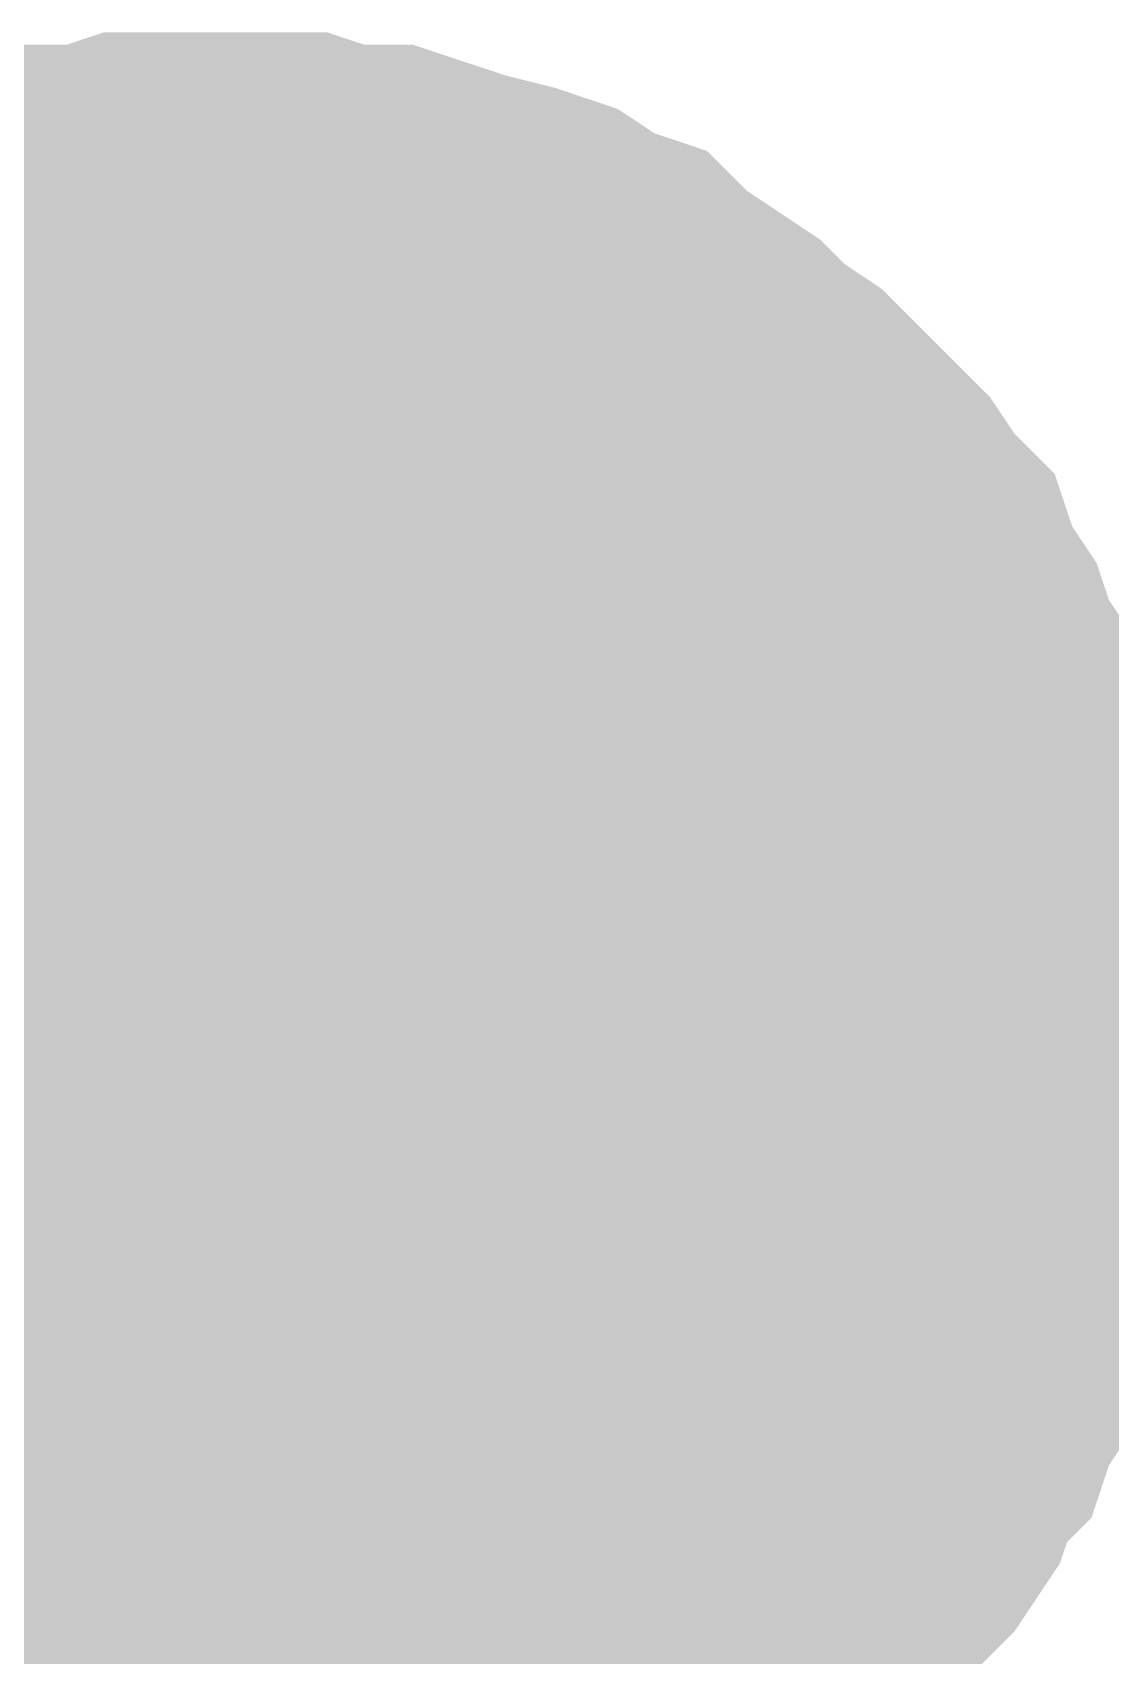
# Model space of a CAD drawing. Header units: inches. Extents: x 0 to 841, y 0 to 594.
# Drawn here: x 329.838 to 330.829, y 551.917 to 553.409 of the extents above; entities that cross this region are included whole.
import ezdxf

# ---------------------------------------------------------------- set-up
doc = ezdxf.new("R2010")
doc.units = ezdxf.units.IN
doc.layers.add('Sheet', color=255, linetype='Continuous')

msp = doc.modelspace()

# ---------------------------------------------------------------- linework, layer by layer
at = {"layer": 'Sheet'}
for points in [[(329.6806, 553.1805, 0.2997, 0.2997, 0), (329.7143, 553.2029, 0.2997, 0.2997, 0), (329.748, 553.2142, 0.2997, 0.2997, 0), (329.7817, 553.2254, 0.2997, 0.2997, 0), (329.8154, 553.2366, 0.2997, 0.2997, 0), (329.8491, 553.2478, 0.2997, 0.2997, 0), (329.894, 553.2478, 0.2997, 0.2997, 0), (329.9277, 553.2591, 0.2997, 0.2997, 0), (329.9726, 553.2591, 0.2997, 0.2997, 0), (330.0063, 553.2591, 0.2997, 0.2997, 0)], [(329.6806, 553.1805, 0.2997, 0.2997, 0), (329.7143, 553.2029, 0.2997, 0.2997, 0), (329.748, 553.2142, 0.2997, 0.2997, 0), (329.7817, 553.2254, 0.2997, 0.2997, 0), (329.8154, 553.2366, 0.2997, 0.2997, 0), (329.8491, 553.2478, 0.2997, 0.2997, 0), (329.894, 553.2478, 0.2997, 0.2997, 0), (329.9277, 553.2591, 0.2997, 0.2997, 0), (329.9726, 553.2591, 0.2997, 0.2997, 0), (330.0063, 553.2591, 0.2997, 0.2997, 0)], [(330.0063, 553.2591, 0.2997, 0.2997, 0), (330.0063, 553.2591, 0.2997, 0.2997, 0)], [(330.0063, 553.2591, 0.2997, 0.2997, 0), (330.0512, 553.2591, 0.2997, 0.2997, 0), (330.0849, 553.2591, 0.2997, 0.2997, 0), (330.1186, 553.2478, 0.2997, 0.2997, 0), (330.1635, 553.2478, 0.2997, 0.2997, 0), (330.1972, 553.2366, 0.2997, 0.2997, 0), (330.2308, 553.2254, 0.2997, 0.2997, 0), (330.2758, 553.2142, 0.2997, 0.2997, 0), (330.3094, 553.2029, 0.2997, 0.2997, 0), (330.3431, 553.1805, 0.2997, 0.2997, 0), (330.3768, 553.1692, 0.2997, 0.2997, 0), (330.3993, 553.1468, 0.2997, 0.2997, 0), (330.433, 553.1243, 0.2997, 0.2997, 0), (330.4666, 553.1019, 0.2997, 0.2997, 0), (330.4891, 553.0794, 0.2997, 0.2997, 0), (330.5228, 553.0569, 0.2997, 0.2997, 0), (330.5452, 553.0345, 0.2997, 0.2997, 0), (330.5677, 553.012, 0.2997, 0.2997, 0), (330.6014, 552.9783, 0.2997, 0.2997, 0), (330.6239, 552.9446, 0.2997, 0.2997, 0), (330.6463, 552.9222, 0.2997, 0.2997, 0), (330.6575, 552.8885, 0.2997, 0.2997, 0), (330.68, 552.8548, 0.2997, 0.2997, 0), (330.6912, 552.8211, 0.2997, 0.2997, 0), (330.7137, 552.7874, 0.2997, 0.2997, 0), (330.7249, 552.7537, 0.2997, 0.2997, 0), (330.7361, 552.7201, 0.2997, 0.2997, 0), (330.7474, 552.6864, 0.2997, 0.2997, 0), (330.7586, 552.6527, 0.2997, 0.2997, 0), (330.7586, 552.6078, 0.2997, 0.2997, 0), (330.7698, 552.5741, 0.2997, 0.2997, 0), (330.7698, 552.5292, 0.2997, 0.2997, 0), (330.7698, 552.4955, 0.2997, 0.2997, 0)], [(330.0063, 553.2591, 0.2997, 0.2997, 0), (330.0063, 553.2591, 0.2997, 0.2997, 0)], [(330.0063, 553.2591, 0.2997, 0.2997, 0), (330.0512, 553.2591, 0.2997, 0.2997, 0), (330.0849, 553.2591, 0.2997, 0.2997, 0), (330.1186, 553.2478, 0.2997, 0.2997, 0), (330.1635, 553.2478, 0.2997, 0.2997, 0), (330.1972, 553.2366, 0.2997, 0.2997, 0), (330.2308, 553.2254, 0.2997, 0.2997, 0), (330.2758, 553.2142, 0.2997, 0.2997, 0), (330.3094, 553.2029, 0.2997, 0.2997, 0), (330.3431, 553.1805, 0.2997, 0.2997, 0), (330.3768, 553.1692, 0.2997, 0.2997, 0), (330.3993, 553.1468, 0.2997, 0.2997, 0), (330.433, 553.1243, 0.2997, 0.2997, 0), (330.4666, 553.1019, 0.2997, 0.2997, 0), (330.4891, 553.0794, 0.2997, 0.2997, 0), (330.5228, 553.0569, 0.2997, 0.2997, 0), (330.5452, 553.0345, 0.2997, 0.2997, 0), (330.5677, 553.012, 0.2997, 0.2997, 0), (330.6014, 552.9783, 0.2997, 0.2997, 0), (330.6239, 552.9446, 0.2997, 0.2997, 0), (330.6463, 552.9222, 0.2997, 0.2997, 0), (330.6575, 552.8885, 0.2997, 0.2997, 0), (330.68, 552.8548, 0.2997, 0.2997, 0), (330.6912, 552.8211, 0.2997, 0.2997, 0), (330.7137, 552.7874, 0.2997, 0.2997, 0), (330.7249, 552.7537, 0.2997, 0.2997, 0), (330.7361, 552.7201, 0.2997, 0.2997, 0), (330.7474, 552.6864, 0.2997, 0.2997, 0), (330.7586, 552.6527, 0.2997, 0.2997, 0), (330.7586, 552.6078, 0.2997, 0.2997, 0), (330.7698, 552.5741, 0.2997, 0.2997, 0), (330.7698, 552.5292, 0.2997, 0.2997, 0), (330.7698, 552.4955, 0.2997, 0.2997, 0)], [(329.7817, 553.2254, 0.0991, 0.0991, 0), (329.8154, 553.2366, 0.0991, 0.0991, 0), (329.8491, 553.2478, 0.0991, 0.0991, 0), (329.894, 553.2478, 0.0991, 0.0991, 0), (329.9277, 553.2591, 0.0991, 0.0991, 0), (329.9726, 553.2591, 0.0991, 0.0991, 0), (330.0063, 553.2591, 0.0991, 0.0991, 0)], [(329.7817, 553.2254, 0.0991, 0.0991, 0), (329.8154, 553.2366, 0.0991, 0.0991, 0), (329.8491, 553.2478, 0.0991, 0.0991, 0), (329.894, 553.2478, 0.0991, 0.0991, 0), (329.9277, 553.2591, 0.0991, 0.0991, 0), (329.9726, 553.2591, 0.0991, 0.0991, 0), (330.0063, 553.2591, 0.0991, 0.0991, 0)], [(330.0063, 553.2591, 0.0991, 0.0991, 0), (330.0063, 553.2591, 0.0991, 0.0991, 0)], [(330.0063, 553.2591, 0.0991, 0.0991, 0), (330.0512, 553.2591, 0.0991, 0.0991, 0), (330.0849, 553.2591, 0.0991, 0.0991, 0), (330.1186, 553.2478, 0.0991, 0.0991, 0), (330.1635, 553.2478, 0.0991, 0.0991, 0), (330.1972, 553.2366, 0.0991, 0.0991, 0), (330.2308, 553.2254, 0.0991, 0.0991, 0), (330.2758, 553.2142, 0.0991, 0.0991, 0), (330.3094, 553.2029, 0.0991, 0.0991, 0), (330.3431, 553.1805, 0.0991, 0.0991, 0), (330.3768, 553.1692, 0.0991, 0.0991, 0), (330.3993, 553.1468, 0.0991, 0.0991, 0), (330.433, 553.1243, 0.0991, 0.0991, 0), (330.4666, 553.1019, 0.0991, 0.0991, 0), (330.4891, 553.0794, 0.0991, 0.0991, 0), (330.5228, 553.0569, 0.0991, 0.0991, 0), (330.5452, 553.0345, 0.0991, 0.0991, 0), (330.5677, 553.012, 0.0991, 0.0991, 0), (330.6014, 552.9783, 0.0991, 0.0991, 0), (330.6239, 552.9446, 0.0991, 0.0991, 0), (330.6463, 552.9222, 0.0991, 0.0991, 0), (330.6575, 552.8885, 0.0991, 0.0991, 0), (330.68, 552.8548, 0.0991, 0.0991, 0), (330.6912, 552.8211, 0.0991, 0.0991, 0), (330.7137, 552.7874, 0.0991, 0.0991, 0), (330.7249, 552.7537, 0.0991, 0.0991, 0), (330.7361, 552.7201, 0.0991, 0.0991, 0), (330.7474, 552.6864, 0.0991, 0.0991, 0), (330.7586, 552.6527, 0.0991, 0.0991, 0), (330.7586, 552.6078, 0.0991, 0.0991, 0), (330.7698, 552.5741, 0.0991, 0.0991, 0), (330.7698, 552.5292, 0.0991, 0.0991, 0), (330.7698, 552.4955, 0.0991, 0.0991, 0)], [(330.0063, 553.2591, 0.0991, 0.0991, 0), (330.0063, 553.2591, 0.0991, 0.0991, 0)], [(330.0063, 553.2591, 0.0991, 0.0991, 0), (330.0512, 553.2591, 0.0991, 0.0991, 0), (330.0849, 553.2591, 0.0991, 0.0991, 0), (330.1186, 553.2478, 0.0991, 0.0991, 0), (330.1635, 553.2478, 0.0991, 0.0991, 0), (330.1972, 553.2366, 0.0991, 0.0991, 0), (330.2308, 553.2254, 0.0991, 0.0991, 0), (330.2758, 553.2142, 0.0991, 0.0991, 0), (330.3094, 553.2029, 0.0991, 0.0991, 0), (330.3431, 553.1805, 0.0991, 0.0991, 0), (330.3768, 553.1692, 0.0991, 0.0991, 0), (330.3993, 553.1468, 0.0991, 0.0991, 0), (330.433, 553.1243, 0.0991, 0.0991, 0), (330.4666, 553.1019, 0.0991, 0.0991, 0), (330.4891, 553.0794, 0.0991, 0.0991, 0), (330.5228, 553.0569, 0.0991, 0.0991, 0), (330.5452, 553.0345, 0.0991, 0.0991, 0), (330.5677, 553.012, 0.0991, 0.0991, 0), (330.6014, 552.9783, 0.0991, 0.0991, 0), (330.6239, 552.9446, 0.0991, 0.0991, 0), (330.6463, 552.9222, 0.0991, 0.0991, 0), (330.6575, 552.8885, 0.0991, 0.0991, 0), (330.68, 552.8548, 0.0991, 0.0991, 0), (330.6912, 552.8211, 0.0991, 0.0991, 0), (330.7137, 552.7874, 0.0991, 0.0991, 0), (330.7249, 552.7537, 0.0991, 0.0991, 0), (330.7361, 552.7201, 0.0991, 0.0991, 0), (330.7474, 552.6864, 0.0991, 0.0991, 0), (330.7586, 552.6527, 0.0991, 0.0991, 0), (330.7586, 552.6078, 0.0991, 0.0991, 0), (330.7698, 552.5741, 0.0991, 0.0991, 0), (330.7698, 552.5292, 0.0991, 0.0991, 0), (330.7698, 552.4955, 0.0991, 0.0991, 0)], [(329.6806, 552.8885, 0.2997, 0.2997, 0), (329.7031, 552.8997, 0.2997, 0.2997, 0), (329.7255, 552.911, 0.2997, 0.2997, 0), (329.748, 552.9334, 0.2997, 0.2997, 0), (329.7592, 552.9446, 0.2997, 0.2997, 0), (329.7817, 552.9559, 0.2997, 0.2997, 0), (329.8041, 552.9559, 0.2997, 0.2997, 0), (329.8266, 552.9671, 0.2997, 0.2997, 0), (329.8603, 552.9783, 0.2997, 0.2997, 0), (329.8827, 552.9896, 0.2997, 0.2997, 0), (329.9052, 552.9896, 0.2997, 0.2997, 0), (329.9277, 552.9896, 0.2997, 0.2997, 0), (329.9501, 553.0008, 0.2997, 0.2997, 0), (329.9838, 553.0008, 0.2997, 0.2997, 0), (330.0063, 553.0008, 0.2997, 0.2997, 0)], [(329.6806, 552.8885, 0.2997, 0.2997, 0), (329.7031, 552.8997, 0.2997, 0.2997, 0), (329.7255, 552.911, 0.2997, 0.2997, 0), (329.748, 552.9334, 0.2997, 0.2997, 0), (329.7592, 552.9446, 0.2997, 0.2997, 0), (329.7817, 552.9559, 0.2997, 0.2997, 0), (329.8041, 552.9559, 0.2997, 0.2997, 0), (329.8266, 552.9671, 0.2997, 0.2997, 0), (329.8603, 552.9783, 0.2997, 0.2997, 0), (329.8827, 552.9896, 0.2997, 0.2997, 0), (329.9052, 552.9896, 0.2997, 0.2997, 0), (329.9277, 552.9896, 0.2997, 0.2997, 0), (329.9501, 553.0008, 0.2997, 0.2997, 0), (329.9838, 553.0008, 0.2997, 0.2997, 0), (330.0063, 553.0008, 0.2997, 0.2997, 0)], [(330.0063, 553.0008, 0.2997, 0.2997, 0), (330.0063, 553.0008, 0.2997, 0.2997, 0)], [(330.0063, 553.0008, 0.2997, 0.2997, 0), (330.0287, 553.0008, 0.2997, 0.2997, 0), (330.0624, 553.0008, 0.2997, 0.2997, 0), (330.0849, 552.9896, 0.2997, 0.2997, 0), (330.1073, 552.9896, 0.2997, 0.2997, 0), (330.1298, 552.9896, 0.2997, 0.2997, 0), (330.1635, 552.9783, 0.2997, 0.2997, 0), (330.1859, 552.9671, 0.2997, 0.2997, 0), (330.2084, 552.9559, 0.2997, 0.2997, 0), (330.2308, 552.9559, 0.2997, 0.2997, 0), (330.2533, 552.9446, 0.2997, 0.2997, 0), (330.2758, 552.9334, 0.2997, 0.2997, 0), (330.2982, 552.911, 0.2997, 0.2997, 0), (330.3094, 552.8997, 0.2997, 0.2997, 0), (330.3319, 552.8885, 0.2997, 0.2997, 0), (330.3544, 552.866, 0.2997, 0.2997, 0), (330.3656, 552.8548, 0.2997, 0.2997, 0), (330.388, 552.8324, 0.2997, 0.2997, 0), (330.3993, 552.8211, 0.2997, 0.2997, 0), (330.4217, 552.7987, 0.2997, 0.2997, 0), (330.433, 552.7762, 0.2997, 0.2997, 0), (330.4442, 552.7537, 0.2997, 0.2997, 0), (330.4554, 552.7425, 0.2997, 0.2997, 0), (330.4666, 552.7201, 0.2997, 0.2997, 0), (330.4779, 552.6976, 0.2997, 0.2997, 0), (330.4891, 552.6751, 0.2997, 0.2997, 0), (330.5003, 552.6414, 0.2997, 0.2997, 0), (330.5116, 552.619, 0.2997, 0.2997, 0), (330.5116, 552.5965, 0.2997, 0.2997, 0), (330.5116, 552.5741, 0.2997, 0.2997, 0), (330.5228, 552.5516, 0.2997, 0.2997, 0), (330.5228, 552.5179, 0.2997, 0.2997, 0), (330.5228, 552.4955, 0.2997, 0.2997, 0)], [(330.0063, 553.0008, 0.2997, 0.2997, 0), (330.0063, 553.0008, 0.2997, 0.2997, 0)], [(330.0063, 553.0008, 0.2997, 0.2997, 0), (330.0287, 553.0008, 0.2997, 0.2997, 0), (330.0624, 553.0008, 0.2997, 0.2997, 0), (330.0849, 552.9896, 0.2997, 0.2997, 0), (330.1073, 552.9896, 0.2997, 0.2997, 0), (330.1298, 552.9896, 0.2997, 0.2997, 0), (330.1635, 552.9783, 0.2997, 0.2997, 0), (330.1859, 552.9671, 0.2997, 0.2997, 0), (330.2084, 552.9559, 0.2997, 0.2997, 0), (330.2308, 552.9559, 0.2997, 0.2997, 0), (330.2533, 552.9446, 0.2997, 0.2997, 0), (330.2758, 552.9334, 0.2997, 0.2997, 0), (330.2982, 552.911, 0.2997, 0.2997, 0), (330.3094, 552.8997, 0.2997, 0.2997, 0), (330.3319, 552.8885, 0.2997, 0.2997, 0), (330.3544, 552.866, 0.2997, 0.2997, 0), (330.3656, 552.8548, 0.2997, 0.2997, 0), (330.388, 552.8324, 0.2997, 0.2997, 0), (330.3993, 552.8211, 0.2997, 0.2997, 0), (330.4217, 552.7987, 0.2997, 0.2997, 0), (330.433, 552.7762, 0.2997, 0.2997, 0), (330.4442, 552.7537, 0.2997, 0.2997, 0), (330.4554, 552.7425, 0.2997, 0.2997, 0), (330.4666, 552.7201, 0.2997, 0.2997, 0), (330.4779, 552.6976, 0.2997, 0.2997, 0), (330.4891, 552.6751, 0.2997, 0.2997, 0), (330.5003, 552.6414, 0.2997, 0.2997, 0), (330.5116, 552.619, 0.2997, 0.2997, 0), (330.5116, 552.5965, 0.2997, 0.2997, 0), (330.5116, 552.5741, 0.2997, 0.2997, 0), (330.5228, 552.5516, 0.2997, 0.2997, 0), (330.5228, 552.5179, 0.2997, 0.2997, 0), (330.5228, 552.4955, 0.2997, 0.2997, 0)], [(329.7817, 552.9559, 0.0991, 0.0991, 0), (329.8041, 552.9559, 0.0991, 0.0991, 0), (329.8266, 552.9671, 0.0991, 0.0991, 0), (329.8603, 552.9783, 0.0991, 0.0991, 0), (329.8827, 552.9896, 0.0991, 0.0991, 0), (329.9052, 552.9896, 0.0991, 0.0991, 0), (329.9277, 552.9896, 0.0991, 0.0991, 0), (329.9501, 553.0008, 0.0991, 0.0991, 0), (329.9838, 553.0008, 0.0991, 0.0991, 0), (330.0063, 553.0008, 0.0991, 0.0991, 0)], [(329.7817, 552.9559, 0.0991, 0.0991, 0), (329.8041, 552.9559, 0.0991, 0.0991, 0), (329.8266, 552.9671, 0.0991, 0.0991, 0), (329.8603, 552.9783, 0.0991, 0.0991, 0), (329.8827, 552.9896, 0.0991, 0.0991, 0), (329.9052, 552.9896, 0.0991, 0.0991, 0), (329.9277, 552.9896, 0.0991, 0.0991, 0), (329.9501, 553.0008, 0.0991, 0.0991, 0), (329.9838, 553.0008, 0.0991, 0.0991, 0), (330.0063, 553.0008, 0.0991, 0.0991, 0)], [(330.0063, 553.0008, 0.0991, 0.0991, 0), (330.0063, 553.0008, 0.0991, 0.0991, 0)], [(330.0063, 553.0008, 0.0991, 0.0991, 0), (330.0287, 553.0008, 0.0991, 0.0991, 0), (330.0624, 553.0008, 0.0991, 0.0991, 0), (330.0849, 552.9896, 0.0991, 0.0991, 0), (330.1073, 552.9896, 0.0991, 0.0991, 0), (330.1298, 552.9896, 0.0991, 0.0991, 0), (330.1635, 552.9783, 0.0991, 0.0991, 0), (330.1859, 552.9671, 0.0991, 0.0991, 0), (330.2084, 552.9559, 0.0991, 0.0991, 0), (330.2308, 552.9559, 0.0991, 0.0991, 0), (330.2533, 552.9446, 0.0991, 0.0991, 0), (330.2758, 552.9334, 0.0991, 0.0991, 0), (330.2982, 552.911, 0.0991, 0.0991, 0), (330.3094, 552.8997, 0.0991, 0.0991, 0), (330.3319, 552.8885, 0.0991, 0.0991, 0), (330.3544, 552.866, 0.0991, 0.0991, 0), (330.3656, 552.8548, 0.0991, 0.0991, 0), (330.388, 552.8324, 0.0991, 0.0991, 0), (330.3993, 552.8211, 0.0991, 0.0991, 0), (330.4217, 552.7987, 0.0991, 0.0991, 0), (330.433, 552.7762, 0.0991, 0.0991, 0), (330.4442, 552.7537, 0.0991, 0.0991, 0), (330.4554, 552.7425, 0.0991, 0.0991, 0), (330.4666, 552.7201, 0.0991, 0.0991, 0), (330.4779, 552.6976, 0.0991, 0.0991, 0), (330.4891, 552.6751, 0.0991, 0.0991, 0), (330.5003, 552.6414, 0.0991, 0.0991, 0), (330.5116, 552.619, 0.0991, 0.0991, 0), (330.5116, 552.5965, 0.0991, 0.0991, 0), (330.5116, 552.5741, 0.0991, 0.0991, 0), (330.5228, 552.5516, 0.0991, 0.0991, 0), (330.5228, 552.5179, 0.0991, 0.0991, 0), (330.5228, 552.4955, 0.0991, 0.0991, 0)], [(330.0063, 553.0008, 0.0991, 0.0991, 0), (330.0063, 553.0008, 0.0991, 0.0991, 0)], [(330.0063, 553.0008, 0.0991, 0.0991, 0), (330.0287, 553.0008, 0.0991, 0.0991, 0), (330.0624, 553.0008, 0.0991, 0.0991, 0), (330.0849, 552.9896, 0.0991, 0.0991, 0), (330.1073, 552.9896, 0.0991, 0.0991, 0), (330.1298, 552.9896, 0.0991, 0.0991, 0), (330.1635, 552.9783, 0.0991, 0.0991, 0), (330.1859, 552.9671, 0.0991, 0.0991, 0), (330.2084, 552.9559, 0.0991, 0.0991, 0), (330.2308, 552.9559, 0.0991, 0.0991, 0), (330.2533, 552.9446, 0.0991, 0.0991, 0), (330.2758, 552.9334, 0.0991, 0.0991, 0), (330.2982, 552.911, 0.0991, 0.0991, 0), (330.3094, 552.8997, 0.0991, 0.0991, 0), (330.3319, 552.8885, 0.0991, 0.0991, 0), (330.3544, 552.866, 0.0991, 0.0991, 0), (330.3656, 552.8548, 0.0991, 0.0991, 0), (330.388, 552.8324, 0.0991, 0.0991, 0), (330.3993, 552.8211, 0.0991, 0.0991, 0), (330.4217, 552.7987, 0.0991, 0.0991, 0), (330.433, 552.7762, 0.0991, 0.0991, 0), (330.4442, 552.7537, 0.0991, 0.0991, 0), (330.4554, 552.7425, 0.0991, 0.0991, 0), (330.4666, 552.7201, 0.0991, 0.0991, 0), (330.4779, 552.6976, 0.0991, 0.0991, 0), (330.4891, 552.6751, 0.0991, 0.0991, 0), (330.5003, 552.6414, 0.0991, 0.0991, 0), (330.5116, 552.619, 0.0991, 0.0991, 0), (330.5116, 552.5965, 0.0991, 0.0991, 0), (330.5116, 552.5741, 0.0991, 0.0991, 0), (330.5228, 552.5516, 0.0991, 0.0991, 0), (330.5228, 552.5179, 0.0991, 0.0991, 0), (330.5228, 552.4955, 0.0991, 0.0991, 0)], [(320.0125, 552.4955, 0.7493, 0.7493, 0), (322.5166, 552.4955, 0.7493, 0.7493, 0), (330.0063, 552.4955, 0.7493, 0.7493, 0), (345.0081, 552.4955, 0.7493, 0.7493, 0)], [(330.0063, 549.9913, 0.7493, 0.7493, 0), (330.0063, 552.4955, 0.7493, 0.7493, 0)], [(330.5228, 552.4955, 0.2997, 0.2997, 0), (330.5228, 552.473, 0.2997, 0.2997, 0), (330.5228, 552.4393, 0.2997, 0.2997, 0), (330.5116, 552.4169, 0.2997, 0.2997, 0), (330.5116, 552.3944, 0.2997, 0.2997, 0), (330.5116, 552.3719, 0.2997, 0.2997, 0), (330.5003, 552.3495, 0.2997, 0.2997, 0), (330.4891, 552.3158, 0.2997, 0.2997, 0), (330.4779, 552.2933, 0.2997, 0.2997, 0), (330.4666, 552.2709, 0.2997, 0.2997, 0), (330.4554, 552.2484, 0.2997, 0.2997, 0), (330.4442, 552.2372, 0.2997, 0.2997, 0), (330.433, 552.2147, 0.2997, 0.2997, 0), (330.4217, 552.1923, 0.2997, 0.2997, 0), (330.3993, 552.1698, 0.2997, 0.2997, 0), (330.388, 552.1586, 0.2997, 0.2997, 0), (330.3656, 552.1361, 0.2997, 0.2997, 0), (330.3544, 552.1249, 0.2997, 0.2997, 0), (330.3319, 552.1024, 0.2997, 0.2997, 0), (330.3094, 552.0912, 0.2997, 0.2997, 0), (330.2982, 552.08, 0.2997, 0.2997, 0), (330.2758, 552.0575, 0.2997, 0.2997, 0), (330.2533, 552.0463, 0.2997, 0.2997, 0), (330.2308, 552.0351, 0.2997, 0.2997, 0), (330.2084, 552.0351, 0.2997, 0.2997, 0), (330.1859, 552.0238, 0.2997, 0.2997, 0), (330.1635, 552.0126, 0.2997, 0.2997, 0), (330.1298, 552.0014, 0.2997, 0.2997, 0), (330.1073, 552.0014, 0.2997, 0.2997, 0), (330.0849, 552.0014, 0.2997, 0.2997, 0), (330.0624, 551.9901, 0.2997, 0.2997, 0), (330.0287, 551.9901, 0.2997, 0.2997, 0), (330.0063, 551.9901, 0.2997, 0.2997, 0)], [(330.5228, 552.4955, 0.2997, 0.2997, 0), (330.5228, 552.473, 0.2997, 0.2997, 0), (330.5228, 552.4393, 0.2997, 0.2997, 0), (330.5116, 552.4169, 0.2997, 0.2997, 0), (330.5116, 552.3944, 0.2997, 0.2997, 0), (330.5116, 552.3719, 0.2997, 0.2997, 0), (330.5003, 552.3495, 0.2997, 0.2997, 0), (330.4891, 552.3158, 0.2997, 0.2997, 0), (330.4779, 552.2933, 0.2997, 0.2997, 0), (330.4666, 552.2709, 0.2997, 0.2997, 0), (330.4554, 552.2484, 0.2997, 0.2997, 0), (330.4442, 552.2372, 0.2997, 0.2997, 0), (330.433, 552.2147, 0.2997, 0.2997, 0), (330.4217, 552.1923, 0.2997, 0.2997, 0), (330.3993, 552.1698, 0.2997, 0.2997, 0), (330.388, 552.1586, 0.2997, 0.2997, 0), (330.3656, 552.1361, 0.2997, 0.2997, 0), (330.3544, 552.1249, 0.2997, 0.2997, 0), (330.3319, 552.1024, 0.2997, 0.2997, 0), (330.3094, 552.0912, 0.2997, 0.2997, 0), (330.2982, 552.08, 0.2997, 0.2997, 0), (330.2758, 552.0575, 0.2997, 0.2997, 0), (330.2533, 552.0463, 0.2997, 0.2997, 0), (330.2308, 552.0351, 0.2997, 0.2997, 0), (330.2084, 552.0351, 0.2997, 0.2997, 0), (330.1859, 552.0238, 0.2997, 0.2997, 0), (330.1635, 552.0126, 0.2997, 0.2997, 0), (330.1298, 552.0014, 0.2997, 0.2997, 0), (330.1073, 552.0014, 0.2997, 0.2997, 0), (330.0849, 552.0014, 0.2997, 0.2997, 0), (330.0624, 551.9901, 0.2997, 0.2997, 0), (330.0287, 551.9901, 0.2997, 0.2997, 0), (330.0063, 551.9901, 0.2997, 0.2997, 0)], [(330.7698, 552.4955, 0.2997, 0.2997, 0), (330.7698, 552.4505, 0.2997, 0.2997, 0), (330.7698, 552.4169, 0.2997, 0.2997, 0), (330.7586, 552.3832, 0.2997, 0.2997, 0), (330.7586, 552.3382, 0.2997, 0.2997, 0), (330.7474, 552.3046, 0.2997, 0.2997, 0), (330.7361, 552.2709, 0.2997, 0.2997, 0), (330.7249, 552.226, 0.2997, 0.2997, 0), (330.7137, 552.1923, 0.2997, 0.2997, 0), (330.6912, 552.1586, 0.2997, 0.2997, 0), (330.68, 552.1249, 0.2997, 0.2997, 0), (330.6575, 552.1024, 0.2997, 0.2997, 0), (330.6463, 552.0687, 0.2997, 0.2997, 0), (330.6239, 552.0351, 0.2997, 0.2997, 0), (330.6014, 552.0126, 0.2997, 0.2997, 0), (330.5677, 551.9789, 0.2997, 0.2997, 0), (330.5452, 551.9564, 0.2997, 0.2997, 0), (330.5228, 551.934, 0.2997, 0.2997, 0), (330.4891, 551.9003, 0.2997, 0.2997, 0), (330.4666, 551.8778, 0.2997, 0.2997, 0), (330.433, 551.8554, 0.2997, 0.2997, 0), (330.3993, 551.8441, 0.2997, 0.2997, 0), (330.3768, 551.8217, 0.2997, 0.2997, 0), (330.3431, 551.8105, 0.2997, 0.2997, 0), (330.3094, 551.788, 0.2997, 0.2997, 0), (330.2758, 551.7768, 0.2997, 0.2997, 0), (330.2308, 551.7655, 0.2997, 0.2997, 0)], [(330.7698, 552.4955, 0.2997, 0.2997, 0), (330.7698, 552.4505, 0.2997, 0.2997, 0), (330.7698, 552.4169, 0.2997, 0.2997, 0), (330.7586, 552.3832, 0.2997, 0.2997, 0), (330.7586, 552.3382, 0.2997, 0.2997, 0), (330.7474, 552.3046, 0.2997, 0.2997, 0), (330.7361, 552.2709, 0.2997, 0.2997, 0), (330.7249, 552.226, 0.2997, 0.2997, 0), (330.7137, 552.1923, 0.2997, 0.2997, 0), (330.6912, 552.1586, 0.2997, 0.2997, 0), (330.68, 552.1249, 0.2997, 0.2997, 0), (330.6575, 552.1024, 0.2997, 0.2997, 0), (330.6463, 552.0687, 0.2997, 0.2997, 0), (330.6239, 552.0351, 0.2997, 0.2997, 0), (330.6014, 552.0126, 0.2997, 0.2997, 0), (330.5677, 551.9789, 0.2997, 0.2997, 0), (330.5452, 551.9564, 0.2997, 0.2997, 0), (330.5228, 551.934, 0.2997, 0.2997, 0), (330.4891, 551.9003, 0.2997, 0.2997, 0), (330.4666, 551.8778, 0.2997, 0.2997, 0), (330.433, 551.8554, 0.2997, 0.2997, 0), (330.3993, 551.8441, 0.2997, 0.2997, 0), (330.3768, 551.8217, 0.2997, 0.2997, 0), (330.3431, 551.8105, 0.2997, 0.2997, 0), (330.3094, 551.788, 0.2997, 0.2997, 0), (330.2758, 551.7768, 0.2997, 0.2997, 0), (330.2308, 551.7655, 0.2997, 0.2997, 0)], [(330.5228, 552.4955, 0.2997, 0.2997, 0), (330.5228, 552.4955, 0.2997, 0.2997, 0), (330.5228, 552.4955, 0.2997, 0.2997, 0), (330.5228, 552.4955, 0.2997, 0.2997, 0), (330.5228, 552.4955, 0.2997, 0.2997, 0), (330.5228, 552.4955, 0.2997, 0.2997, 0), (330.5228, 552.4955, 0.2997, 0.2997, 0), (330.5228, 552.4955, 0.2997, 0.2997, 0), (330.5228, 552.4955, 0.2997, 0.2997, 0), (330.5228, 552.4955, 0.2997, 0.2997, 0), (330.5228, 552.4955, 0.2997, 0.2997, 0), (330.5228, 552.4955, 0.2997, 0.2997, 0), (330.5228, 552.4955, 0.2997, 0.2997, 0), (330.5228, 552.4955, 0.2997, 0.2997, 0), (330.5228, 552.4955, 0.2997, 0.2997, 0), (330.5228, 552.4955, 0.2997, 0.2997, 0), (330.5228, 552.4955, 0.2997, 0.2997, 0), (330.5228, 552.4955, 0.2997, 0.2997, 0), (330.5228, 552.4955, 0.2997, 0.2997, 0), (330.5228, 552.4955, 0.2997, 0.2997, 0), (330.5228, 552.4955, 0.2997, 0.2997, 0), (330.5228, 552.4955, 0.2997, 0.2997, 0), (330.5228, 552.4955, 0.2997, 0.2997, 0), (330.5228, 552.4955, 0.2997, 0.2997, 0), (330.5228, 552.4955, 0.2997, 0.2997, 0), (330.5228, 552.4955, 0.2997, 0.2997, 0), (330.5228, 552.4955, 0.2997, 0.2997, 0), (330.5228, 552.4955, 0.2997, 0.2997, 0), (330.5228, 552.4955, 0.2997, 0.2997, 0), (330.5228, 552.4955, 0.2997, 0.2997, 0), (330.5228, 552.4955, 0.2997, 0.2997, 0), (330.5228, 552.4955, 0.2997, 0.2997, 0), (330.5228, 552.4955, 0.2997, 0.2997, 0)], [(330.5228, 552.4955, 0.2997, 0.2997, 0), (330.5228, 552.4955, 0.2997, 0.2997, 0)], [(330.5228, 552.4955, 0.2997, 0.2997, 0), (330.5228, 552.4955, 0.2997, 0.2997, 0), (330.5228, 552.4955, 0.2997, 0.2997, 0), (330.5228, 552.4955, 0.2997, 0.2997, 0), (330.5228, 552.4955, 0.2997, 0.2997, 0), (330.5228, 552.4955, 0.2997, 0.2997, 0), (330.5228, 552.4955, 0.2997, 0.2997, 0), (330.5228, 552.4955, 0.2997, 0.2997, 0), (330.5228, 552.4955, 0.2997, 0.2997, 0), (330.5228, 552.4955, 0.2997, 0.2997, 0), (330.5228, 552.4955, 0.2997, 0.2997, 0), (330.5228, 552.4955, 0.2997, 0.2997, 0), (330.5228, 552.4955, 0.2997, 0.2997, 0), (330.5228, 552.4955, 0.2997, 0.2997, 0), (330.5228, 552.4955, 0.2997, 0.2997, 0), (330.5228, 552.4955, 0.2997, 0.2997, 0), (330.5228, 552.4955, 0.2997, 0.2997, 0), (330.5228, 552.4955, 0.2997, 0.2997, 0), (330.5228, 552.4955, 0.2997, 0.2997, 0), (330.5228, 552.4955, 0.2997, 0.2997, 0), (330.5228, 552.4955, 0.2997, 0.2997, 0), (330.5228, 552.4955, 0.2997, 0.2997, 0), (330.5228, 552.4955, 0.2997, 0.2997, 0), (330.5228, 552.4955, 0.2997, 0.2997, 0), (330.5228, 552.4955, 0.2997, 0.2997, 0), (330.5228, 552.4955, 0.2997, 0.2997, 0), (330.5228, 552.4955, 0.2997, 0.2997, 0), (330.5228, 552.4955, 0.2997, 0.2997, 0), (330.5228, 552.4955, 0.2997, 0.2997, 0), (330.5228, 552.4955, 0.2997, 0.2997, 0), (330.5228, 552.4955, 0.2997, 0.2997, 0), (330.5228, 552.4955, 0.2997, 0.2997, 0), (330.5228, 552.4955, 0.2997, 0.2997, 0)], [(330.5228, 552.4955, 0.2997, 0.2997, 0), (330.5228, 552.4955, 0.2997, 0.2997, 0)], [(330.7698, 552.4955, 0.2997, 0.2997, 0), (330.7698, 552.4955, 0.2997, 0.2997, 0), (330.7698, 552.4955, 0.2997, 0.2997, 0), (330.7698, 552.4955, 0.2997, 0.2997, 0), (330.7698, 552.4955, 0.2997, 0.2997, 0), (330.7698, 552.4955, 0.2997, 0.2997, 0), (330.7698, 552.4955, 0.2997, 0.2997, 0), (330.7698, 552.4955, 0.2997, 0.2997, 0), (330.7698, 552.4955, 0.2997, 0.2997, 0), (330.7698, 552.4955, 0.2997, 0.2997, 0), (330.7698, 552.4955, 0.2997, 0.2997, 0), (330.7698, 552.4955, 0.2997, 0.2997, 0), (330.7698, 552.4955, 0.2997, 0.2997, 0), (330.7698, 552.4955, 0.2997, 0.2997, 0), (330.7698, 552.4955, 0.2997, 0.2997, 0), (330.7698, 552.4955, 0.2997, 0.2997, 0), (330.7698, 552.4955, 0.2997, 0.2997, 0), (330.7698, 552.4955, 0.2997, 0.2997, 0), (330.7698, 552.4955, 0.2997, 0.2997, 0), (330.7698, 552.4955, 0.2997, 0.2997, 0), (330.7698, 552.4955, 0.2997, 0.2997, 0), (330.7698, 552.4955, 0.2997, 0.2997, 0), (330.7698, 552.4955, 0.2997, 0.2997, 0), (330.7698, 552.4955, 0.2997, 0.2997, 0), (330.7698, 552.4955, 0.2997, 0.2997, 0), (330.7698, 552.4955, 0.2997, 0.2997, 0), (330.7698, 552.4955, 0.2997, 0.2997, 0), (330.7698, 552.4955, 0.2997, 0.2997, 0), (330.7698, 552.4955, 0.2997, 0.2997, 0), (330.7698, 552.4955, 0.2997, 0.2997, 0), (330.7698, 552.4955, 0.2997, 0.2997, 0), (330.7698, 552.4955, 0.2997, 0.2997, 0), (330.7698, 552.4955, 0.2997, 0.2997, 0)], [(330.7698, 552.4955, 0.2997, 0.2997, 0), (330.7698, 552.4955, 0.2997, 0.2997, 0)], [(330.7698, 552.4955, 0.2997, 0.2997, 0), (330.7698, 552.4955, 0.2997, 0.2997, 0), (330.7698, 552.4955, 0.2997, 0.2997, 0), (330.7698, 552.4955, 0.2997, 0.2997, 0), (330.7698, 552.4955, 0.2997, 0.2997, 0), (330.7698, 552.4955, 0.2997, 0.2997, 0), (330.7698, 552.4955, 0.2997, 0.2997, 0), (330.7698, 552.4955, 0.2997, 0.2997, 0), (330.7698, 552.4955, 0.2997, 0.2997, 0), (330.7698, 552.4955, 0.2997, 0.2997, 0), (330.7698, 552.4955, 0.2997, 0.2997, 0), (330.7698, 552.4955, 0.2997, 0.2997, 0), (330.7698, 552.4955, 0.2997, 0.2997, 0), (330.7698, 552.4955, 0.2997, 0.2997, 0), (330.7698, 552.4955, 0.2997, 0.2997, 0), (330.7698, 552.4955, 0.2997, 0.2997, 0), (330.7698, 552.4955, 0.2997, 0.2997, 0), (330.7698, 552.4955, 0.2997, 0.2997, 0), (330.7698, 552.4955, 0.2997, 0.2997, 0), (330.7698, 552.4955, 0.2997, 0.2997, 0), (330.7698, 552.4955, 0.2997, 0.2997, 0), (330.7698, 552.4955, 0.2997, 0.2997, 0), (330.7698, 552.4955, 0.2997, 0.2997, 0), (330.7698, 552.4955, 0.2997, 0.2997, 0), (330.7698, 552.4955, 0.2997, 0.2997, 0), (330.7698, 552.4955, 0.2997, 0.2997, 0), (330.7698, 552.4955, 0.2997, 0.2997, 0), (330.7698, 552.4955, 0.2997, 0.2997, 0), (330.7698, 552.4955, 0.2997, 0.2997, 0), (330.7698, 552.4955, 0.2997, 0.2997, 0), (330.7698, 552.4955, 0.2997, 0.2997, 0), (330.7698, 552.4955, 0.2997, 0.2997, 0), (330.7698, 552.4955, 0.2997, 0.2997, 0)], [(330.7698, 552.4955, 0.2997, 0.2997, 0), (330.7698, 552.4955, 0.2997, 0.2997, 0)], [(330.5228, 552.4955, 0.0991, 0.0991, 0), (330.5228, 552.473, 0.0991, 0.0991, 0), (330.5228, 552.4393, 0.0991, 0.0991, 0), (330.5116, 552.4169, 0.0991, 0.0991, 0), (330.5116, 552.3944, 0.0991, 0.0991, 0), (330.5116, 552.3719, 0.0991, 0.0991, 0), (330.5003, 552.3495, 0.0991, 0.0991, 0), (330.4891, 552.3158, 0.0991, 0.0991, 0), (330.4779, 552.2933, 0.0991, 0.0991, 0), (330.4666, 552.2709, 0.0991, 0.0991, 0), (330.4554, 552.2484, 0.0991, 0.0991, 0), (330.4442, 552.2372, 0.0991, 0.0991, 0), (330.433, 552.2147, 0.0991, 0.0991, 0), (330.4217, 552.1923, 0.0991, 0.0991, 0), (330.3993, 552.1698, 0.0991, 0.0991, 0), (330.388, 552.1586, 0.0991, 0.0991, 0), (330.3656, 552.1361, 0.0991, 0.0991, 0), (330.3544, 552.1249, 0.0991, 0.0991, 0), (330.3319, 552.1024, 0.0991, 0.0991, 0), (330.3094, 552.0912, 0.0991, 0.0991, 0), (330.2982, 552.08, 0.0991, 0.0991, 0), (330.2758, 552.0575, 0.0991, 0.0991, 0), (330.2533, 552.0463, 0.0991, 0.0991, 0), (330.2308, 552.0351, 0.0991, 0.0991, 0), (330.2084, 552.0351, 0.0991, 0.0991, 0), (330.1859, 552.0238, 0.0991, 0.0991, 0), (330.1635, 552.0126, 0.0991, 0.0991, 0), (330.1298, 552.0014, 0.0991, 0.0991, 0), (330.1073, 552.0014, 0.0991, 0.0991, 0), (330.0849, 552.0014, 0.0991, 0.0991, 0), (330.0624, 551.9901, 0.0991, 0.0991, 0), (330.0287, 551.9901, 0.0991, 0.0991, 0), (330.0063, 551.9901, 0.0991, 0.0991, 0)], [(330.5228, 552.4955, 0.0991, 0.0991, 0), (330.5228, 552.473, 0.0991, 0.0991, 0), (330.5228, 552.4393, 0.0991, 0.0991, 0), (330.5116, 552.4169, 0.0991, 0.0991, 0), (330.5116, 552.3944, 0.0991, 0.0991, 0), (330.5116, 552.3719, 0.0991, 0.0991, 0), (330.5003, 552.3495, 0.0991, 0.0991, 0), (330.4891, 552.3158, 0.0991, 0.0991, 0), (330.4779, 552.2933, 0.0991, 0.0991, 0), (330.4666, 552.2709, 0.0991, 0.0991, 0), (330.4554, 552.2484, 0.0991, 0.0991, 0), (330.4442, 552.2372, 0.0991, 0.0991, 0), (330.433, 552.2147, 0.0991, 0.0991, 0), (330.4217, 552.1923, 0.0991, 0.0991, 0), (330.3993, 552.1698, 0.0991, 0.0991, 0), (330.388, 552.1586, 0.0991, 0.0991, 0), (330.3656, 552.1361, 0.0991, 0.0991, 0), (330.3544, 552.1249, 0.0991, 0.0991, 0), (330.3319, 552.1024, 0.0991, 0.0991, 0), (330.3094, 552.0912, 0.0991, 0.0991, 0), (330.2982, 552.08, 0.0991, 0.0991, 0), (330.2758, 552.0575, 0.0991, 0.0991, 0), (330.2533, 552.0463, 0.0991, 0.0991, 0), (330.2308, 552.0351, 0.0991, 0.0991, 0), (330.2084, 552.0351, 0.0991, 0.0991, 0), (330.1859, 552.0238, 0.0991, 0.0991, 0), (330.1635, 552.0126, 0.0991, 0.0991, 0), (330.1298, 552.0014, 0.0991, 0.0991, 0), (330.1073, 552.0014, 0.0991, 0.0991, 0), (330.0849, 552.0014, 0.0991, 0.0991, 0), (330.0624, 551.9901, 0.0991, 0.0991, 0), (330.0287, 551.9901, 0.0991, 0.0991, 0), (330.0063, 551.9901, 0.0991, 0.0991, 0)], [(330.7698, 552.4955, 0.0991, 0.0991, 0), (330.7698, 552.4505, 0.0991, 0.0991, 0), (330.7698, 552.4169, 0.0991, 0.0991, 0), (330.7586, 552.3832, 0.0991, 0.0991, 0), (330.7586, 552.3382, 0.0991, 0.0991, 0), (330.7474, 552.3046, 0.0991, 0.0991, 0), (330.7361, 552.2709, 0.0991, 0.0991, 0), (330.7249, 552.226, 0.0991, 0.0991, 0), (330.7137, 552.1923, 0.0991, 0.0991, 0), (330.6912, 552.1586, 0.0991, 0.0991, 0), (330.68, 552.1249, 0.0991, 0.0991, 0), (330.6575, 552.1024, 0.0991, 0.0991, 0), (330.6463, 552.0687, 0.0991, 0.0991, 0), (330.6239, 552.0351, 0.0991, 0.0991, 0), (330.6014, 552.0126, 0.0991, 0.0991, 0), (330.5677, 551.9789, 0.0991, 0.0991, 0), (330.5452, 551.9564, 0.0991, 0.0991, 0), (330.5228, 551.934, 0.0991, 0.0991, 0), (330.4891, 551.9003, 0.0991, 0.0991, 0), (330.4666, 551.8778, 0.0991, 0.0991, 0), (330.433, 551.8554, 0.0991, 0.0991, 0)], [(330.7698, 552.4955, 0.0991, 0.0991, 0), (330.7698, 552.4505, 0.0991, 0.0991, 0), (330.7698, 552.4169, 0.0991, 0.0991, 0), (330.7586, 552.3832, 0.0991, 0.0991, 0), (330.7586, 552.3382, 0.0991, 0.0991, 0), (330.7474, 552.3046, 0.0991, 0.0991, 0), (330.7361, 552.2709, 0.0991, 0.0991, 0), (330.7249, 552.226, 0.0991, 0.0991, 0), (330.7137, 552.1923, 0.0991, 0.0991, 0), (330.6912, 552.1586, 0.0991, 0.0991, 0), (330.68, 552.1249, 0.0991, 0.0991, 0), (330.6575, 552.1024, 0.0991, 0.0991, 0), (330.6463, 552.0687, 0.0991, 0.0991, 0), (330.6239, 552.0351, 0.0991, 0.0991, 0), (330.6014, 552.0126, 0.0991, 0.0991, 0), (330.5677, 551.9789, 0.0991, 0.0991, 0), (330.5452, 551.9564, 0.0991, 0.0991, 0), (330.5228, 551.934, 0.0991, 0.0991, 0), (330.4891, 551.9003, 0.0991, 0.0991, 0), (330.4666, 551.8778, 0.0991, 0.0991, 0), (330.433, 551.8554, 0.0991, 0.0991, 0)], [(330.5228, 552.4955, 0.0991, 0.0991, 0), (330.5228, 552.4955, 0.0991, 0.0991, 0), (330.5228, 552.4955, 0.0991, 0.0991, 0), (330.5228, 552.4955, 0.0991, 0.0991, 0), (330.5228, 552.4955, 0.0991, 0.0991, 0), (330.5228, 552.4955, 0.0991, 0.0991, 0), (330.5228, 552.4955, 0.0991, 0.0991, 0), (330.5228, 552.4955, 0.0991, 0.0991, 0), (330.5228, 552.4955, 0.0991, 0.0991, 0), (330.5228, 552.4955, 0.0991, 0.0991, 0), (330.5228, 552.4955, 0.0991, 0.0991, 0), (330.5228, 552.4955, 0.0991, 0.0991, 0), (330.5228, 552.4955, 0.0991, 0.0991, 0), (330.5228, 552.4955, 0.0991, 0.0991, 0), (330.5228, 552.4955, 0.0991, 0.0991, 0), (330.5228, 552.4955, 0.0991, 0.0991, 0), (330.5228, 552.4955, 0.0991, 0.0991, 0), (330.5228, 552.4955, 0.0991, 0.0991, 0), (330.5228, 552.4955, 0.0991, 0.0991, 0), (330.5228, 552.4955, 0.0991, 0.0991, 0), (330.5228, 552.4955, 0.0991, 0.0991, 0), (330.5228, 552.4955, 0.0991, 0.0991, 0), (330.5228, 552.4955, 0.0991, 0.0991, 0), (330.5228, 552.4955, 0.0991, 0.0991, 0), (330.5228, 552.4955, 0.0991, 0.0991, 0), (330.5228, 552.4955, 0.0991, 0.0991, 0), (330.5228, 552.4955, 0.0991, 0.0991, 0), (330.5228, 552.4955, 0.0991, 0.0991, 0), (330.5228, 552.4955, 0.0991, 0.0991, 0), (330.5228, 552.4955, 0.0991, 0.0991, 0), (330.5228, 552.4955, 0.0991, 0.0991, 0), (330.5228, 552.4955, 0.0991, 0.0991, 0), (330.5228, 552.4955, 0.0991, 0.0991, 0)], [(330.5228, 552.4955, 0.0991, 0.0991, 0), (330.5228, 552.4955, 0.0991, 0.0991, 0)], [(330.5228, 552.4955, 0.0991, 0.0991, 0), (330.5228, 552.4955, 0.0991, 0.0991, 0), (330.5228, 552.4955, 0.0991, 0.0991, 0), (330.5228, 552.4955, 0.0991, 0.0991, 0), (330.5228, 552.4955, 0.0991, 0.0991, 0), (330.5228, 552.4955, 0.0991, 0.0991, 0), (330.5228, 552.4955, 0.0991, 0.0991, 0), (330.5228, 552.4955, 0.0991, 0.0991, 0), (330.5228, 552.4955, 0.0991, 0.0991, 0), (330.5228, 552.4955, 0.0991, 0.0991, 0), (330.5228, 552.4955, 0.0991, 0.0991, 0), (330.5228, 552.4955, 0.0991, 0.0991, 0), (330.5228, 552.4955, 0.0991, 0.0991, 0), (330.5228, 552.4955, 0.0991, 0.0991, 0), (330.5228, 552.4955, 0.0991, 0.0991, 0), (330.5228, 552.4955, 0.0991, 0.0991, 0), (330.5228, 552.4955, 0.0991, 0.0991, 0), (330.5228, 552.4955, 0.0991, 0.0991, 0), (330.5228, 552.4955, 0.0991, 0.0991, 0), (330.5228, 552.4955, 0.0991, 0.0991, 0), (330.5228, 552.4955, 0.0991, 0.0991, 0), (330.5228, 552.4955, 0.0991, 0.0991, 0), (330.5228, 552.4955, 0.0991, 0.0991, 0), (330.5228, 552.4955, 0.0991, 0.0991, 0), (330.5228, 552.4955, 0.0991, 0.0991, 0), (330.5228, 552.4955, 0.0991, 0.0991, 0), (330.5228, 552.4955, 0.0991, 0.0991, 0), (330.5228, 552.4955, 0.0991, 0.0991, 0), (330.5228, 552.4955, 0.0991, 0.0991, 0), (330.5228, 552.4955, 0.0991, 0.0991, 0), (330.5228, 552.4955, 0.0991, 0.0991, 0), (330.5228, 552.4955, 0.0991, 0.0991, 0), (330.5228, 552.4955, 0.0991, 0.0991, 0)], [(330.5228, 552.4955, 0.0991, 0.0991, 0), (330.5228, 552.4955, 0.0991, 0.0991, 0)], [(330.7698, 552.4955, 0.0991, 0.0991, 0), (330.7698, 552.4955, 0.0991, 0.0991, 0), (330.7698, 552.4955, 0.0991, 0.0991, 0), (330.7698, 552.4955, 0.0991, 0.0991, 0), (330.7698, 552.4955, 0.0991, 0.0991, 0), (330.7698, 552.4955, 0.0991, 0.0991, 0), (330.7698, 552.4955, 0.0991, 0.0991, 0), (330.7698, 552.4955, 0.0991, 0.0991, 0), (330.7698, 552.4955, 0.0991, 0.0991, 0), (330.7698, 552.4955, 0.0991, 0.0991, 0), (330.7698, 552.4955, 0.0991, 0.0991, 0), (330.7698, 552.4955, 0.0991, 0.0991, 0), (330.7698, 552.4955, 0.0991, 0.0991, 0), (330.7698, 552.4955, 0.0991, 0.0991, 0), (330.7698, 552.4955, 0.0991, 0.0991, 0), (330.7698, 552.4955, 0.0991, 0.0991, 0), (330.7698, 552.4955, 0.0991, 0.0991, 0), (330.7698, 552.4955, 0.0991, 0.0991, 0), (330.7698, 552.4955, 0.0991, 0.0991, 0), (330.7698, 552.4955, 0.0991, 0.0991, 0), (330.7698, 552.4955, 0.0991, 0.0991, 0), (330.7698, 552.4955, 0.0991, 0.0991, 0), (330.7698, 552.4955, 0.0991, 0.0991, 0), (330.7698, 552.4955, 0.0991, 0.0991, 0), (330.7698, 552.4955, 0.0991, 0.0991, 0), (330.7698, 552.4955, 0.0991, 0.0991, 0), (330.7698, 552.4955, 0.0991, 0.0991, 0), (330.7698, 552.4955, 0.0991, 0.0991, 0), (330.7698, 552.4955, 0.0991, 0.0991, 0), (330.7698, 552.4955, 0.0991, 0.0991, 0), (330.7698, 552.4955, 0.0991, 0.0991, 0), (330.7698, 552.4955, 0.0991, 0.0991, 0), (330.7698, 552.4955, 0.0991, 0.0991, 0)], [(330.7698, 552.4955, 0.0991, 0.0991, 0), (330.7698, 552.4955, 0.0991, 0.0991, 0)], [(330.7698, 552.4955, 0.0991, 0.0991, 0), (330.7698, 552.4955, 0.0991, 0.0991, 0), (330.7698, 552.4955, 0.0991, 0.0991, 0), (330.7698, 552.4955, 0.0991, 0.0991, 0), (330.7698, 552.4955, 0.0991, 0.0991, 0), (330.7698, 552.4955, 0.0991, 0.0991, 0), (330.7698, 552.4955, 0.0991, 0.0991, 0), (330.7698, 552.4955, 0.0991, 0.0991, 0), (330.7698, 552.4955, 0.0991, 0.0991, 0), (330.7698, 552.4955, 0.0991, 0.0991, 0), (330.7698, 552.4955, 0.0991, 0.0991, 0), (330.7698, 552.4955, 0.0991, 0.0991, 0), (330.7698, 552.4955, 0.0991, 0.0991, 0), (330.7698, 552.4955, 0.0991, 0.0991, 0), (330.7698, 552.4955, 0.0991, 0.0991, 0), (330.7698, 552.4955, 0.0991, 0.0991, 0), (330.7698, 552.4955, 0.0991, 0.0991, 0), (330.7698, 552.4955, 0.0991, 0.0991, 0), (330.7698, 552.4955, 0.0991, 0.0991, 0), (330.7698, 552.4955, 0.0991, 0.0991, 0), (330.7698, 552.4955, 0.0991, 0.0991, 0), (330.7698, 552.4955, 0.0991, 0.0991, 0), (330.7698, 552.4955, 0.0991, 0.0991, 0), (330.7698, 552.4955, 0.0991, 0.0991, 0), (330.7698, 552.4955, 0.0991, 0.0991, 0), (330.7698, 552.4955, 0.0991, 0.0991, 0), (330.7698, 552.4955, 0.0991, 0.0991, 0), (330.7698, 552.4955, 0.0991, 0.0991, 0), (330.7698, 552.4955, 0.0991, 0.0991, 0), (330.7698, 552.4955, 0.0991, 0.0991, 0), (330.7698, 552.4955, 0.0991, 0.0991, 0), (330.7698, 552.4955, 0.0991, 0.0991, 0), (330.7698, 552.4955, 0.0991, 0.0991, 0)], [(330.7698, 552.4955, 0.0991, 0.0991, 0), (330.7698, 552.4955, 0.0991, 0.0991, 0)], [(330.0063, 551.9901, 0.2997, 0.2997, 0), (329.9838, 551.9901, 0.2997, 0.2997, 0), (329.9501, 551.9901, 0.2997, 0.2997, 0), (329.9277, 552.0014, 0.2997, 0.2997, 0), (329.9052, 552.0014, 0.2997, 0.2997, 0), (329.8827, 552.0014, 0.2997, 0.2997, 0), (329.8603, 552.0126, 0.2997, 0.2997, 0), (329.8266, 552.0238, 0.2997, 0.2997, 0), (329.8041, 552.0351, 0.2997, 0.2997, 0), (329.7817, 552.0351, 0.2997, 0.2997, 0), (329.7592, 552.0463, 0.2997, 0.2997, 0), (329.748, 552.0575, 0.2997, 0.2997, 0), (329.7255, 552.08, 0.2997, 0.2997, 0), (329.7031, 552.0912, 0.2997, 0.2997, 0), (329.6806, 552.1024, 0.2997, 0.2997, 0)], [(330.0063, 551.9901, 0.2997, 0.2997, 0), (329.9838, 551.9901, 0.2997, 0.2997, 0), (329.9501, 551.9901, 0.2997, 0.2997, 0), (329.9277, 552.0014, 0.2997, 0.2997, 0), (329.9052, 552.0014, 0.2997, 0.2997, 0), (329.8827, 552.0014, 0.2997, 0.2997, 0), (329.8603, 552.0126, 0.2997, 0.2997, 0), (329.8266, 552.0238, 0.2997, 0.2997, 0), (329.8041, 552.0351, 0.2997, 0.2997, 0), (329.7817, 552.0351, 0.2997, 0.2997, 0), (329.7592, 552.0463, 0.2997, 0.2997, 0), (329.748, 552.0575, 0.2997, 0.2997, 0), (329.7255, 552.08, 0.2997, 0.2997, 0), (329.7031, 552.0912, 0.2997, 0.2997, 0), (329.6806, 552.1024, 0.2997, 0.2997, 0)], [(330.0063, 551.9901, 0.0991, 0.0991, 0), (329.9838, 551.9901, 0.0991, 0.0991, 0), (329.9501, 551.9901, 0.0991, 0.0991, 0), (329.9277, 552.0014, 0.0991, 0.0991, 0), (329.9052, 552.0014, 0.0991, 0.0991, 0), (329.8827, 552.0014, 0.0991, 0.0991, 0), (329.8603, 552.0126, 0.0991, 0.0991, 0), (329.8266, 552.0238, 0.0991, 0.0991, 0), (329.8041, 552.0351, 0.0991, 0.0991, 0), (329.7817, 552.0351, 0.0991, 0.0991, 0)], [(330.0063, 551.9901, 0.0991, 0.0991, 0), (329.9838, 551.9901, 0.0991, 0.0991, 0), (329.9501, 551.9901, 0.0991, 0.0991, 0), (329.9277, 552.0014, 0.0991, 0.0991, 0), (329.9052, 552.0014, 0.0991, 0.0991, 0), (329.8827, 552.0014, 0.0991, 0.0991, 0), (329.8603, 552.0126, 0.0991, 0.0991, 0), (329.8266, 552.0238, 0.0991, 0.0991, 0), (329.8041, 552.0351, 0.0991, 0.0991, 0), (329.7817, 552.0351, 0.0991, 0.0991, 0)], [(329.7817, 551.7655, 0.2997, 0.2997, 0), (329.748, 551.7768, 0.2997, 0.2997, 0), (329.7143, 551.788, 0.2997, 0.2997, 0), (329.6806, 551.8105, 0.2997, 0.2997, 0)], [(329.7817, 551.7655, 0.2997, 0.2997, 0), (329.748, 551.7768, 0.2997, 0.2997, 0), (329.7143, 551.788, 0.2997, 0.2997, 0), (329.6806, 551.8105, 0.2997, 0.2997, 0)]]:
    msp.add_lwpolyline(points, format="xyseb", dxfattribs=at)
msp.add_lwpolyline([(329.7459, 552.4999, 0.508, 0.508, 1), (330.2539, 552.4999, 0.508, 0.508, 1)], format="xyseb", close=True, dxfattribs=at)

doc.saveas('drawing.dxf')
